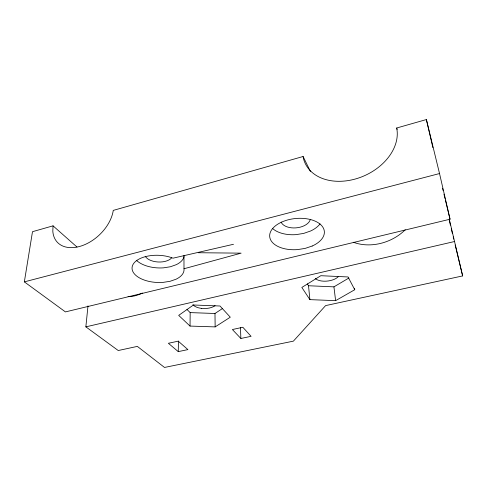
<?xml version="1.0" encoding="UTF-8"?>
<svg xmlns="http://www.w3.org/2000/svg" width="487" height="487" viewBox="0 0 487 487"><rect width="100%" height="100%" fill="white"/><g stroke="black" fill="none" stroke-linecap="round" stroke-linejoin="round"><path stroke-width="0.73" d="M190.04 326.077L178.686 315.375L193.473 305.002L220.002 306.006L230.284 317.195L215.151 326.899L190.04 326.077L190.167 312.599L186.965 309.464M178.26 351.626L168.386 343.28L178.248 341.162L187.909 349.599L178.26 351.626L178.467 341.052M303.097 156.504L303.383 158.208A49.309 36.026 -24.2 0 0 357.878 178.242A49.309 36.026 -24.2 0 0 396.692 128.002L426.381 119.552L439.53 173.549L450.043 219.211L65.435 311.911L24.35 281.87L32.489 231.69L53.04 225.84L52.815 231.203A35.423 23.406 -43.1 0 0 81.341 245.941A35.423 23.406 -43.1 0 0 113.087 211.48L113.24 210.402L303.097 156.504L310.408 171.461M449.318 219.339L462.65 275.916L325.596 305.611L293.381 341.15L164.515 367.448L137.334 346.391L118.244 350.53L85.858 326.85L87.989 305.885M338.148 276.811L337.454 277.42A13.125 6.708 -6.5 0 1 332.682 279.922A13.149 6.721 -6.5 0 1 321.676 281.011L320.549 280.822A13.125 6.708 -6.5 0 1 315.296 278.503M190.167 312.599L214.98 313.494L222.456 308.539M307.327 283.872L308.521 285.747L333.936 286.855L348.875 278.016M354.743 289.722L348.047 276.963L320.836 275.703L301.849 287.44L309.89 299.627L335.616 300.662L354.743 289.722L354.536 288.249M233.492 244.279L173.007 258.177A26.012 13.599 2.2 0 0 132.616 265.342A26.012 13.599 2.2 0 0 163.054 282.387L170.024 281.309L176.05 279.215A26.012 13.599 2.2 0 0 183.995 268.751L241.144 253.149L198.246 252.729M24.35 281.87L439.53 173.549M85.858 326.85L454.681 241.485M240.858 338.477L251.073 336.328L242.843 327.276L232.39 329.529L240.858 338.477L240.481 327.593M201.502 308.368L200.358 308.204A12.412 6.027 -0.5 0 1 192.919 304.643M53.04 225.84L76.94 246.994M396.692 128.002L397.112 129.445M442.531 188.274L443.067 190.484M443.961 194.167L445.033 198.586M445.392 200.06L450.043 219.211M451.26 228.793L452.326 233.212M453.214 236.895L453.75 239.105M455.175 244.991L462.65 275.916M426.381 119.552L432.894 147.664M449.197 219.966L450.396 225.116M333.936 286.855L335.616 300.662M308.521 285.747L309.89 299.627M214.98 313.494L215.151 326.899M183.958 255.523L183.995 268.751M405.275 229.736A42.996 34.005 -21.9 0 1 353.361 242.252M142.417 293.016A31.369 22.767 -44.2 0 1 128.075 296.644M215.077 305.659A12.412 6.027 -0.5 0 1 201.508 308.368M171.698 257.812A14.153 7.658 2.5 0 1 158.019 261.988A14.153 7.658 2.5 0 1 145.254 256.284M184.062 256.649A25.659 13.886 2.5 0 1 176.385 264.624L170.438 266.748L163.553 267.838A25.659 13.886 2.5 0 1 136.378 260.259M310.189 219.868A14.914 8.748 -5.6 0 1 295.907 227.873A14.914 8.748 -5.6 0 1 281.139 222.109M320.044 223.886A27.047 15.864 -5.6 0 1 310.615 230.996L303.693 233.407L296.139 234.624A27.047 15.864 -5.6 0 1 272.501 228.44M312.204 246.02L305.172 248.394L297.508 249.606A27.449 15.572 -5.5 0 1 271.009 230.868A27.449 15.572 -5.5 0 1 313.561 220.495A27.449 15.572 -5.5 0 1 312.204 246.02"/></g></svg>
